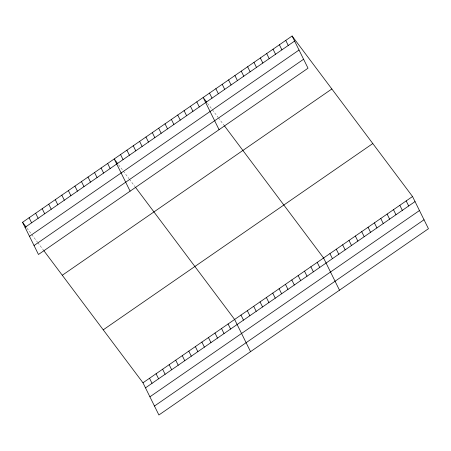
<?xml version="1.0" encoding="UTF-8"?>
<svg xmlns="http://www.w3.org/2000/svg" width="451" height="451" viewBox="0 0 451 451"><rect width="100%" height="100%" fill="white"/><g stroke="black" fill="none" stroke-linecap="round" stroke-linejoin="round"><path stroke-width="0.34" stroke-dasharray="2.25 1.69" d="M207.567 103.364L211.981 109.249M212.387 109.785L218.008 117.277M218.408 117.812L224.029 125.299M118.613 164.835L129.054 178.748M129.454 179.284L135.075 186.77M26.964 228.172L31.384 234.052M31.784 234.588L37.405 242.08M37.805 242.615L43.426 250.108"/><path stroke-width="0.68" d="M292.107 36.007L308.022 68.208L38.465 254.482L22.55 222.287L292.107 36.007L412.535 196.518L428.45 228.713L158.893 414.993L142.978 382.792L43.826 250.643M25.053 227.349L294.61 41.075M29.478 236.301L299.036 50.027M34.039 245.53L303.596 59.256M62.294 275.251L331.846 88.977M103.24 329.822L372.797 143.548M142.978 382.792L412.535 196.518M145.481 387.854L415.038 201.58M149.907 396.812L419.464 210.532M154.468 406.035L424.025 219.761M206.767 102.292L203.153 97.478L219.068 129.679M224.429 125.835L323.581 257.989L339.496 290.185M117.412 163.228L114.199 158.949L130.113 191.151M135.475 187.306L234.627 319.46L250.542 351.656M22.55 222.287L26.164 227.101M406.182 200.909L408.685 205.972M399.828 205.295L402.331 210.363M393.475 209.687L395.978 214.755M387.121 214.078L389.625 219.147M380.768 218.47L383.271 223.533M285.754 40.398L288.257 45.466M374.415 222.862L376.918 227.924M279.4 44.79L281.903 49.852M368.061 227.253L370.564 232.316M273.047 49.182L275.55 54.244M361.708 231.645L364.211 236.707M266.688 53.573L269.196 58.636M355.354 236.031L357.857 241.099M260.334 57.965L262.837 63.027M348.995 240.422L351.498 245.491M253.981 62.351L256.484 67.419M342.642 244.814L345.145 249.877M247.627 66.742L250.13 71.81M336.288 249.206L338.791 254.268M241.274 71.134L243.777 76.202M329.935 253.597L332.438 258.66M234.92 75.526L237.423 80.588M228.567 79.917L231.07 84.98M317.228 262.375L319.731 267.443M222.213 84.309L224.716 89.371M310.874 266.767L313.377 271.835M215.86 88.7L218.363 93.763M304.521 271.158L307.024 276.226M209.506 93.086L212.009 98.155M298.167 275.55L300.67 280.612M291.814 279.941L294.317 285.004M196.799 101.87L199.303 106.938M285.46 284.333L287.964 289.395M190.446 106.261L192.949 111.324M279.107 288.725L281.61 293.787M184.093 110.653L186.596 115.715M272.754 293.111L275.257 298.179M177.739 115.044L180.242 120.107M266.4 297.502L268.903 302.57M171.386 119.436L173.889 124.499M260.047 301.894L262.55 306.962M165.027 123.822L167.535 128.89M253.693 306.285L256.196 311.348M158.673 128.214L161.176 133.282M247.334 310.677L249.843 315.739M152.32 132.605L154.823 137.673M240.981 315.069L243.484 320.131M145.966 136.997L148.469 142.059M139.613 141.388L142.116 146.451M228.082 323.981L230.585 329.044M133.259 145.78L135.762 150.843M221.537 328.503L224.04 333.571M126.906 150.172L129.409 155.234M214.992 333.03L217.495 338.092M120.552 154.558L123.055 159.626M208.447 337.551L210.95 342.619M201.896 342.078L204.399 347.14M107.654 163.476L110.157 168.539M195.351 346.599L197.854 351.667M101.109 167.998L103.612 173.066M188.806 351.126L191.309 356.189M94.558 172.524L97.061 177.587M182.26 355.647L184.763 360.715M88.013 177.046L90.516 182.108M175.71 360.174L178.213 365.237M81.468 181.567L83.971 186.635M169.164 364.696L171.668 369.764M74.922 186.094L77.425 191.156M162.619 369.222L165.122 374.285M68.377 190.615L70.88 195.683M156.074 373.744L158.577 378.806M61.826 195.142L64.33 200.205M149.529 378.265L152.032 383.333M55.281 199.663L57.784 204.731M48.736 204.19L51.239 209.253M42.191 208.712L44.694 213.78M35.64 213.238L38.143 218.301M29.095 217.76L31.598 222.828"/></g></svg>
